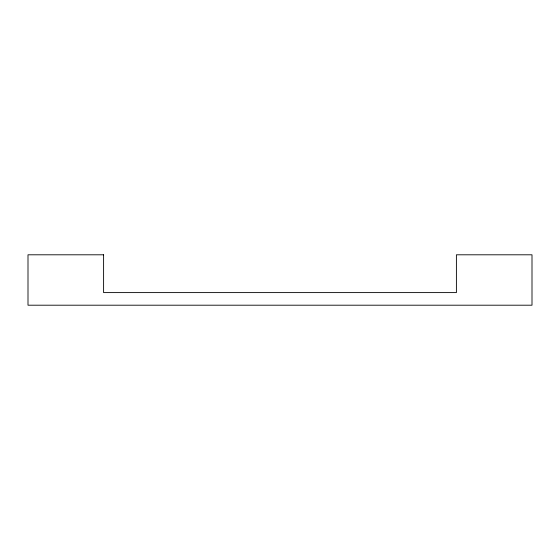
<?xml version="1.0" encoding="UTF-8"?>
<svg xmlns="http://www.w3.org/2000/svg" width="560" height="560" viewBox="0 0 560 560"><rect width="100%" height="100%" fill="white"/><g stroke="black" fill="none" stroke-linecap="round" stroke-linejoin="round"><path stroke-width="0.84" d="M103.6 254.8L28 254.8L28 305.2L532 305.2L532 254.8L456.4 254.8L456.4 292.6L103.6 292.6L103.6 254.8"/></g></svg>
